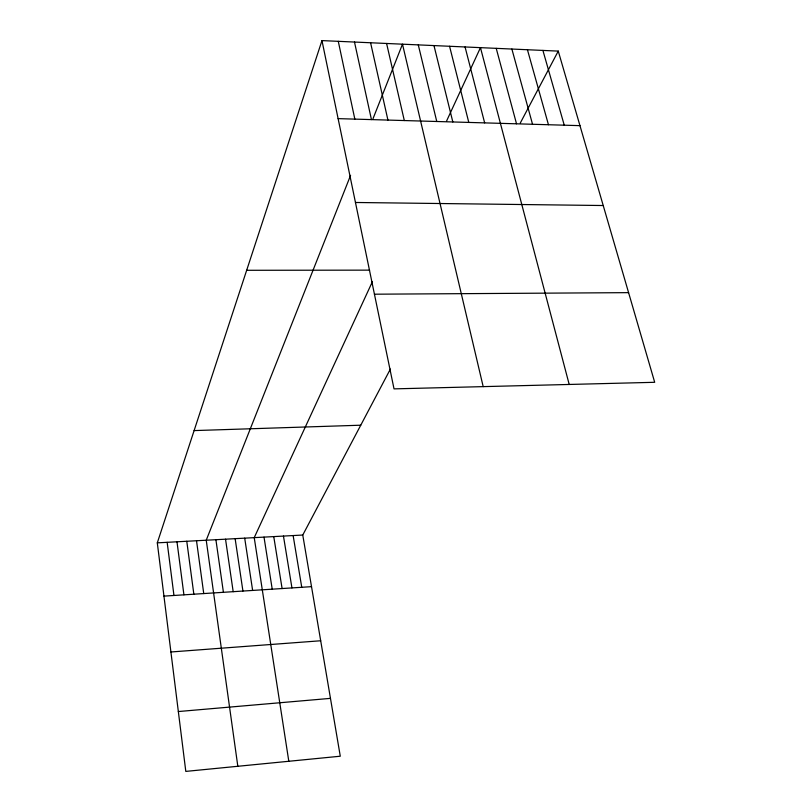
<?xml version="1.0" encoding="UTF-8"?>
<svg xmlns="http://www.w3.org/2000/svg" width="812" height="812" viewBox="0 0 812 812"><rect width="100%" height="100%" fill="white"/><g stroke="black" fill="none" stroke-linecap="round" stroke-linejoin="round"><path stroke-width="1.22" d="M390.399 369.054L302.764 535.037L340.279 756.216L185.806 771.4L157.305 542.852L321.968 40.6L558.26 51.105L654.695 382.3L394.023 388.877L321.968 40.6M350.581 175.351L206.228 540.224L237.825 766.284M372.982 118.755L402.488 44.183L483.191 386.634M372.414 281.652L254.227 537.645L288.808 761.27M446.63 120.907L480.46 47.644L569.202 384.462M520.279 123.048L558.26 51.105M178.335 711.545L330.464 698.371M170.916 651.985L320.699 640.759M163.943 596.12L311.524 586.66M157.305 542.852L302.764 535.037M194.109 430.593L360.751 425.204M374.433 294.198L628.589 292.645M246.665 270.294L369.592 270.142M355.463 202.482L603.225 205.527M338.117 118.633L579.971 125.647M542.903 50.415L564.259 125.2M527.435 49.735L548.455 124.733M511.875 49.045L532.54 124.277M496.223 48.344L516.523 123.81M465.063 46.964L484.652 122.886M449.564 46.274L468.788 122.429M433.973 45.573L452.832 121.962M418.281 44.883L436.765 121.495M386.593 43.472L404.315 120.552M370.587 42.762L387.933 120.085M354.489 42.041L371.439 119.597M338.279 41.321L354.834 119.12M293.132 535.555L301.749 587.289M283.459 536.072L291.944 587.918M273.756 536.6L282.099 588.548M264.012 537.118L272.223 589.177M244.706 538.163L252.633 590.436M235.135 538.671L242.93 591.055M225.533 539.188L233.186 591.684M215.901 539.706L223.412 592.303M196.514 540.751L203.741 593.572M186.77 541.269L193.845 594.201M176.986 541.797L183.918 594.841M167.16 542.325L173.951 595.48"/></g></svg>
